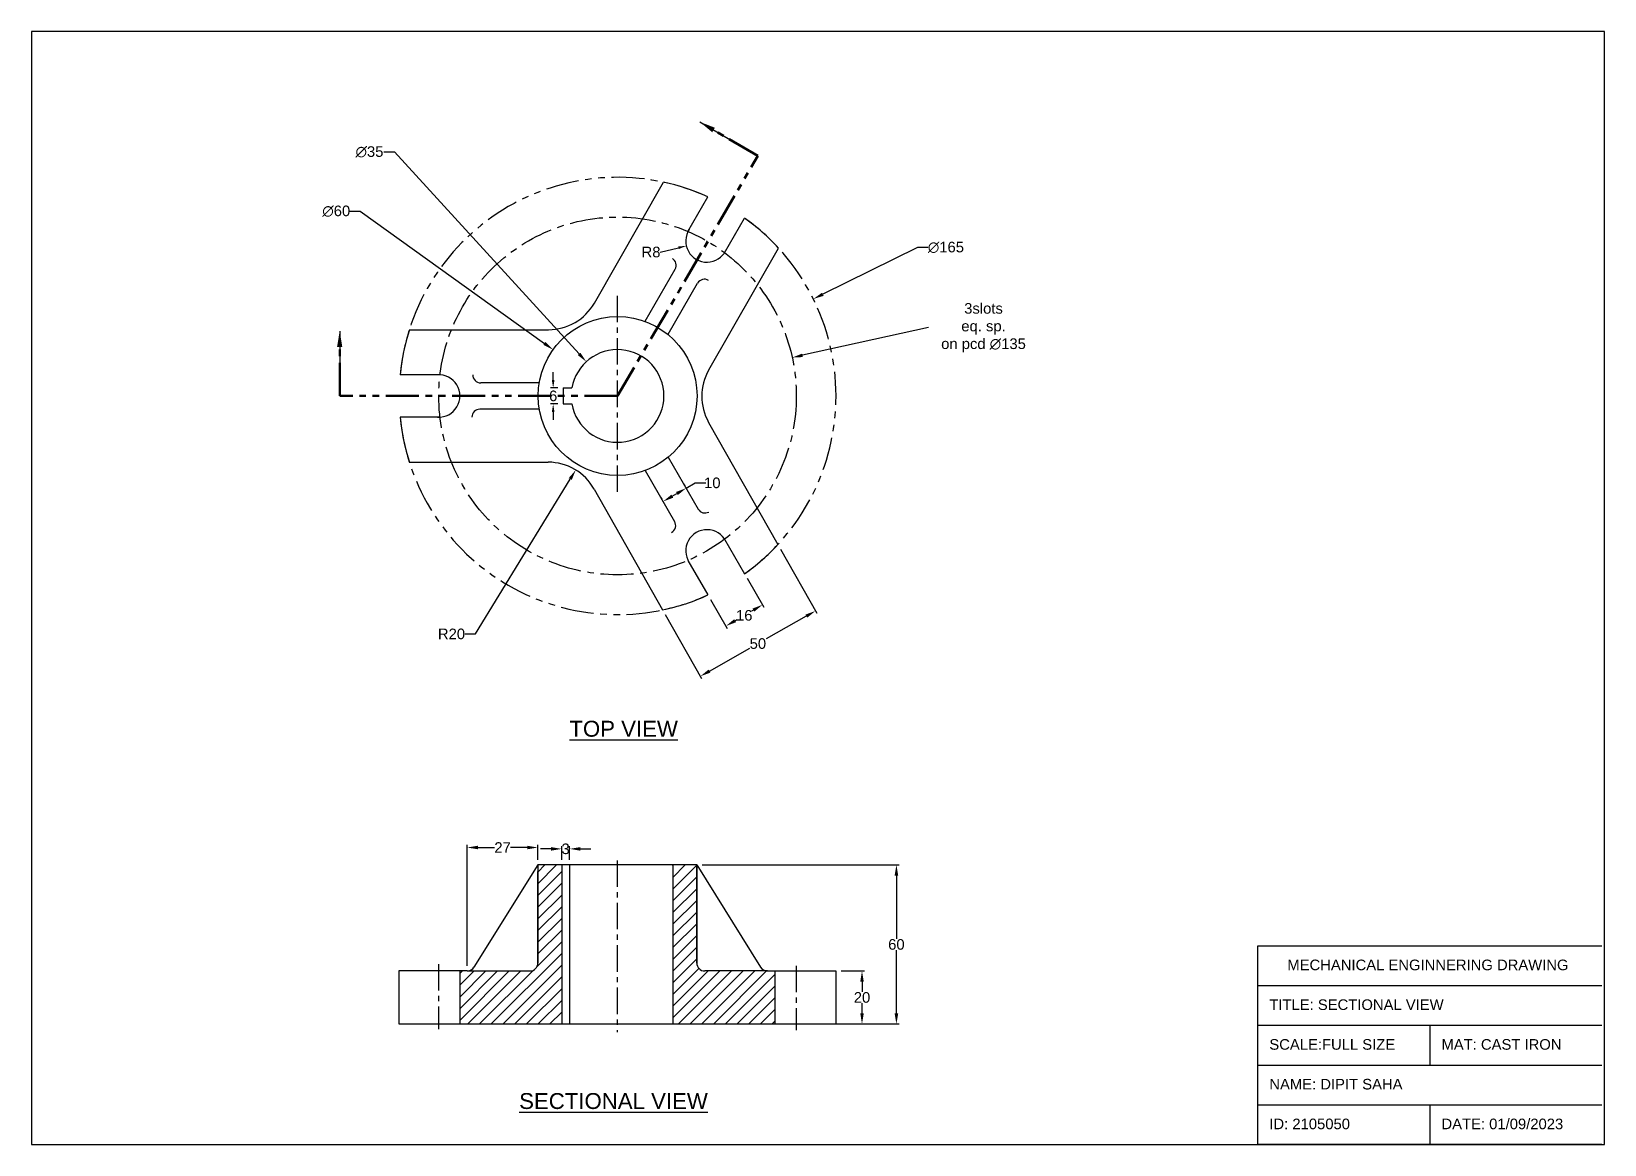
# Model space of a CAD drawing. Header units: inches. Extents: x 0 to 594, y 0 to 420.
import ezdxf

# ---------------------------------------------------------------- set-up
doc = ezdxf.new("R2010")
doc.units = ezdxf.units.IN
doc.header["$MEASUREMENT"] = 0
doc.linetypes.add('CENTER', pattern=[2, 1.25, -0.25, 0.25, -0.25])
doc.linetypes.add('PHANTOM', pattern=[2.5, 1.25, -0.25, 0.25, -0.25, 0.25, -0.25])
doc.styles.get("Standard").update_dxf_attribs({"font": 'arial.ttf'})
doc.dimstyles.get("Standard").update_dxf_attribs({"dimtxt": 0.18, "dimasz": 0.18, "dimexe": 0.18, "dimexo": 0.0625, "dimgap": 0.09, "dimtad": 0, "dimtih": 1, "dimtoh": 1, "dimdec": 4, "dimzin": 0, "dimdsep": 46, "dimtxsty": 'Standard', "dimcen": 0.09, "dimadec": 0, "dimazin": 0, "dimtfac": 1, "dimtdec": 4, "dimtofl": 0, "dimtmove": 0, "dimatfit": 3, "dimfxl": 1, "dimtolj": 1, "dimtzin": 0, "dimarcsym": 0})

# ---------------------------------------------------------------- blocks, each defined once
blk = doc.blocks.new('*D2')
at = {"lineweight": -2}
for p, q in [((334.54, 338.52), (298.83, 320.84)), ((338.54, 338.52), (334.54, 338.52))]:
    blk.add_line(p, q, dxfattribs=at)
at = {"color": 4, "lineweight": -2}
for p, q in [((221.22, 282.47), (221.4, 282.47)), ((221.31, 282.38), (221.31, 282.56))]:
    blk.add_line(p, q, dxfattribs=at)
blk.add_solid([(298.54, 321.44), (299.13, 320.25), (295.25, 319.07)])
at = {"layer": 'Defpoints', "color": 0}
for p in [(295.25, 319.07), (147.37, 245.87)]:
    blk.add_point(p, dxfattribs=at)
at = {"lineweight": 25, "insert": (345.3, 338.52), "char_height": 4, "attachment_point": 5}
blk.add_mtext('\\A1;∅165', dxfattribs=at)
blk = doc.blocks.new('*D3')
at = {"lineweight": -2}
for p, q in [((133.05, 374.55), (137.05, 374.55)), ((137.05, 374.55), (206.8, 298.33))]:
    blk.add_line(p, q, dxfattribs=at)
at = {"color": 4, "lineweight": -2}
for p, q in [((221.22, 282.47), (221.4, 282.47)), ((221.31, 282.38), (221.31, 282.56))]:
    blk.add_line(p, q, dxfattribs=at)
blk.add_solid([(207.29, 298.78), (206.3, 297.88), (209.5, 295.38)])
at = {"layer": 'Defpoints', "color": 0}
for p in [(209.5, 295.38), (233.12, 269.56)]:
    blk.add_point(p, dxfattribs=at)
at = {"lineweight": 25, "insert": (127.63, 374.55), "char_height": 4, "attachment_point": 5}
blk.add_mtext('\\A1;∅35', dxfattribs=at)
blk = doc.blocks.new('*D4')
at = {"lineweight": -2}
for p, q in [((120.17, 352.17), (124.17, 352.17)), ((124.17, 352.17), (193.68, 302.29))]:
    blk.add_line(p, q, dxfattribs=at)
at = {"color": 4, "lineweight": -2}
for p, q in [((221.22, 282.47), (221.4, 282.47)), ((221.31, 282.38), (221.31, 282.56))]:
    blk.add_line(p, q, dxfattribs=at)
blk.add_solid([(194.07, 302.83), (193.3, 301.75), (196.93, 299.96)])
at = {"layer": 'Defpoints', "color": 0}
for p in [(196.93, 299.96), (245.68, 264.98)]:
    blk.add_point(p, dxfattribs=at)
at = {"lineweight": 25, "insert": (115.08, 352.17), "char_height": 4, "attachment_point": 5}
blk.add_mtext('\\A1;∅60', dxfattribs=at)
blk = doc.blocks.new('*D5')
at = {"lineweight": -2}
for p, q in [((167.7, 192.65), (203.44, 251.12)), ((163.7, 192.65), (167.7, 192.65))]:
    blk.add_line(p, q, dxfattribs=at)
blk.add_solid([(202.87, 251.47), (204.01, 250.77), (205.53, 254.53)])
at = {"layer": 'Defpoints', "color": 0}
for p in [(205.53, 254.53), (195.09, 237.47)]:
    blk.add_point(p, dxfattribs=at)
at = {"lineweight": 25, "insert": (158.61, 192.65), "char_height": 4, "attachment_point": 5}
blk.add_mtext('\\A1;R20', dxfattribs=at)
blk = doc.blocks.new('*D6')
at = {"lineweight": -2}
blk.add_line((338.74, 308.24), (291.15, 297.8), dxfattribs=at)
at = {"color": 4, "lineweight": -2}
for p, q in [((221.22, 282.47), (221.4, 282.47)), ((221.31, 282.38), (221.31, 282.56))]:
    blk.add_line(p, q, dxfattribs=at)
blk.add_solid([(291, 298.45), (291.29, 297.15), (287.24, 296.94)])
at = {"layer": 'Defpoints', "color": 0}
for p in [(287.24, 296.94), (155.38, 268)]:
    blk.add_point(p, dxfattribs=at)
at = {"lineweight": 25, "insert": (359.5, 308.24), "char_height": 4, "attachment_point": 5}
blk.add_mtext('\\A1;3slots\\Peq. sp.\\Pon pcd ∅135', dxfattribs=at)
blk = doc.blocks.new('*D7')
at = {"lineweight": -2}
for p, q in [((247.19, 247.65), (250.66, 249.65)), ((250.66, 249.65), (254.66, 249.65)), ((241.99, 244.65), (243.73, 245.65))]:
    blk.add_line(p, q, dxfattribs=at)
at = {"color": 0, "lineweight": -2}
for p, q in [((237.56, 244.32), (238.02, 243.52)), ((246.23, 249.32), (246.69, 248.52))]:
    blk.add_line(p, q, dxfattribs=at)
for points in [[(241.66, 245.23), (242.32, 244.07), (238.52, 242.65)], [(243.39, 246.23), (244.06, 245.07), (247.19, 247.65)]]:
    blk.add_solid(points)
at = {"layer": 'Defpoints', "color": 0}
for p in [(247.19, 247.65), (247.23, 247.59), (238.56, 242.59)]:
    blk.add_point(p, dxfattribs=at)
at = {"lineweight": 25, "insert": (257.08, 249.65), "char_height": 4, "attachment_point": 5}
blk.add_mtext('\\A1;10', dxfattribs=at)
blk = doc.blocks.new('*D8')
at = {"lineweight": -2}
for p, q in [((305.72, 65.48), (314.62, 65.48)), ((313.62, 61.48), (313.62, 57.57)), ((313.62, 49.48), (313.62, 53.39)), ((305.72, 45.48), (314.62, 45.48))]:
    blk.add_line(p, q, dxfattribs=at)
for points in [[(312.96, 61.48), (314.29, 61.48), (313.62, 65.48)], [(312.96, 49.48), (314.29, 49.48), (313.62, 45.48)]]:
    blk.add_solid(points)
at = {"layer": 'Defpoints', "color": 0}
for p in [(303.72, 65.48), (303.72, 45.48), (313.62, 45.48)]:
    blk.add_point(p, dxfattribs=at)
at = {"insert": (313.62, 55.48), "char_height": 4, "attachment_point": 5}
blk.add_mtext('\\A1;20', dxfattribs=at)
blk = doc.blocks.new('*D9')
at = {"lineweight": -2}
for p, q in [((253.21, 105.48), (327.61, 105.48)), ((326.61, 101.48), (326.61, 77.57)), ((326.61, 49.48), (326.61, 73.39)), ((282.72, 45.48), (327.61, 45.48))]:
    blk.add_line(p, q, dxfattribs=at)
for points in [[(325.94, 101.48), (327.28, 101.48), (326.61, 105.48)], [(325.94, 49.48), (327.28, 49.48), (326.61, 45.48)]]:
    blk.add_solid(points)
at = {"layer": 'Defpoints', "color": 0}
for p in [(251.21, 105.48), (280.72, 45.48), (326.61, 45.48)]:
    blk.add_point(p, dxfattribs=at)
at = {"insert": (326.61, 75.48), "char_height": 4, "attachment_point": 5}
blk.add_mtext('\\A1;60', dxfattribs=at)
blk = doc.blocks.new('*D10')
at = {"lineweight": -2}
for p, q in [((164.56, 67.48), (164.56, 113.07)), ((191.22, 107.48), (191.22, 113.07)), ((168.56, 112.07), (174.9, 112.07)), ((187.22, 112.07), (180.88, 112.07))]:
    blk.add_line(p, q, dxfattribs=at)
for points in [[(168.56, 112.74), (168.56, 111.41), (164.56, 112.07)], [(187.22, 112.74), (187.22, 111.41), (191.22, 112.07)]]:
    blk.add_solid(points)
at = {"layer": 'Defpoints', "color": 0}
for p in [(191.22, 112.07), (191.22, 105.48), (164.56, 65.48)]:
    blk.add_point(p, dxfattribs=at)
at = {"insert": (177.89, 112.07), "char_height": 4, "attachment_point": 5}
blk.add_mtext('\\A1;27', dxfattribs=at)
blk = doc.blocks.new('*D11')
at = {"lineweight": -2}
for p, q in [((196.22, 111.55), (192.22, 111.55)), ((200.22, 107.48), (200.22, 112.55)), ((203.22, 107.48), (203.22, 112.55)), ((207.22, 111.55), (211.22, 111.55))]:
    blk.add_line(p, q, dxfattribs=at)
for points in [[(196.22, 112.22), (196.22, 110.88), (200.22, 111.55)], [(207.22, 112.22), (207.22, 110.88), (203.22, 111.55)]]:
    blk.add_solid(points)
at = {"layer": 'Defpoints', "color": 0}
for p in [(203.22, 111.55), (200.22, 105.48), (203.22, 105.48)]:
    blk.add_point(p, dxfattribs=at)
at = {"insert": (201.72, 111.55), "char_height": 4, "attachment_point": 5}
blk.add_mtext('\\A1;3', dxfattribs=at)
blk = doc.blocks.new('*D12')
at = {"lineweight": -2}
for p, q in [((270.29, 213.65), (276.58, 202.8)), ((256.44, 205.63), (262.73, 194.78)), ((265.69, 197.65), (266.39, 198.06)), ((272.61, 201.66), (271.91, 201.25))]:
    blk.add_line(p, q, dxfattribs=at)
for points in [[(272.28, 202.24), (272.95, 201.08), (276.07, 203.67)], [(265.36, 198.23), (266.02, 197.07), (262.23, 195.65)]]:
    blk.add_solid(points)
at = {"layer": 'Defpoints', "color": 0}
for p in [(269.29, 215.38), (255.44, 207.36), (276.07, 203.67)]:
    blk.add_point(p, dxfattribs=at)
at = {"insert": (269.15, 199.66), "char_height": 4, "attachment_point": 5}
blk.add_mtext('\\A1;16', dxfattribs=at)
blk = doc.blocks.new('*D13')
at = {"lineweight": -2}
for p, q in [((282.82, 224.67), (296.54, 200.47)), ((239.33, 200.01), (253.05, 175.81)), ((292.57, 199.37), (277.39, 190.76)), ((256.03, 178.65), (271.21, 187.26))]:
    blk.add_line(p, q, dxfattribs=at)
for points in [[(292.24, 199.95), (292.9, 198.79), (296.05, 201.34)], [(255.71, 179.23), (256.36, 178.07), (252.56, 176.68)]]:
    blk.add_solid(points)
at = {"layer": 'Defpoints', "color": 0}
for p in [(281.84, 226.41), (238.34, 201.75), (296.05, 201.34)]:
    blk.add_point(p, dxfattribs=at)
at = {"insert": (274.3, 189.01), "char_height": 4, "attachment_point": 5}
blk.add_mtext('\\A1;50', dxfattribs=at)
blk = doc.blocks.new('*D14')
at = {"lineweight": -2}
for p, q in [((197, 288.47), (197, 291.47)), ((198.81, 285.47), (196, 285.47)), ((198.81, 279.47), (196, 279.47)), ((197, 276.47), (197, 273.47))]:
    blk.add_line(p, q, dxfattribs=at)
for points in [[(196.5, 288.47), (197.5, 288.47), (197, 285.47)], [(196.5, 276.47), (197.5, 276.47), (197, 279.47)]]:
    blk.add_solid(points)
at = {"layer": 'Defpoints', "color": 0}
for p in [(200.81, 285.47), (197, 279.47), (200.81, 279.47)]:
    blk.add_point(p, dxfattribs=at)
at = {"insert": (197, 282.47), "char_height": 4, "attachment_point": 5}
blk.add_mtext('\\A1;6', dxfattribs=at)
blk = doc.blocks.new('*D15')
at = {"lineweight": -2}
for p, q in [((254.97, 340.93), (255.15, 340.93)), ((255.06, 340.84), (255.06, 341.02)), ((237.37, 336.76), (244.35, 338.4))]:
    blk.add_line(p, q, dxfattribs=at)
blk.add_solid([(244.24, 338.89), (244.47, 337.92), (247.27, 339.09)])
at = {"layer": 'Defpoints', "color": 0}
for p in [(247.27, 339.09), (255.06, 340.93)]:
    blk.add_point(p, dxfattribs=at)
at = {"insert": (233.95, 336.76), "char_height": 4, "attachment_point": 5}
blk.add_mtext('\\A1;R8', dxfattribs=at)

msp = doc.modelspace()

# ---------------------------------------------------------------- hatches: boundary and pattern name
h = msp.add_hatch()
h.set_pattern_fill('ANSI31', color=256, scale=25, style=0)
h.paths.add_polyline_path([(200.22, 105.48), (191.22, 105.48), (191.22, 68.48, -0.414214), (188.22, 65.48), (166.22, 65.48), (161.72, 65.48), (161.72, 45.48), (200.22, 45.48)])
h.paths.add_polyline_path([(280.72, 65.48), (276.22, 65.48), (254.21, 65.48, -0.414214), (251.21, 68.48), (251.21, 105.48), (242.22, 105.48), (242.22, 45.48), (280.72, 45.48)])

# ---------------------------------------------------------------- linework, layer by layer
for p, q in [((212.58, 317.53), (238.68, 363.12)), ((247.91, 344.51), (255.43, 357.58)), ((261.74, 336.52), (269.29, 349.58)), ((255.74, 292.3), (282.07, 338.28)), ((231.79, 310.75), (243.06, 330.31)), ((240.47, 305.75), (251.54, 325)), ((142.69, 307.47), (195.22, 307.47)), ((153.34, 290.46), (139.2, 290.46)), ((191.85, 287.48), (169.65, 287.42)), ((200.81, 285.47), (200.81, 279.47)), ((200.81, 285.47), (204.07, 285.47)), ((200.81, 279.47), (204.07, 279.47)), ((154.28, 274.48), (139.2, 274.46)), ((191.88, 277.46), (169.3, 277.42)), ((255.7, 272.5), (281.84, 226.41)), ((142.69, 257.47), (195.09, 257.47)), ((240.44, 259.36), (251.72, 239.8)), ((231.77, 254.35), (242.87, 235.12)), ((212.49, 247.34), (238.34, 201.75)), ((261.74, 228.42), (269.3, 215.36)), ((247.91, 220.43), (255.44, 207.36)), ((191.22, 105.48), (167.1, 66.89)), ((191.22, 105.48), (191.22, 68.48)), ((251.21, 105.48), (191.22, 105.48)), ((191.22, 68.48), (191.22, 103.03)), ((200.22, 105.48), (200.22, 45.48)), ((200.22, 105.48), (200.22, 45.48)), ((203.22, 105.48), (203.22, 45.48)), ((203.22, 105.48), (203.22, 45.48)), ((242.22, 105.48), (242.22, 45.48)), ((242.22, 103.03), (242.22, 45.48)), ((251.21, 68.48), (251.21, 105.48)), ((251.21, 105.48), (275.34, 66.89)), ((251.21, 105.48), (251.21, 68.48)), ((463.02, 0), (463.02, 75)), ((463.02, 75), (593.02, 75)), ((164.56, 65.48), (138.72, 65.48)), ((138.72, 65.48), (138.72, 45.48)), ((161.72, 65.48), (161.72, 45.48)), ((164.56, 65.48), (188.22, 65.48)), ((277.88, 65.48), (254.21, 65.48)), ((277.88, 65.48), (303.72, 65.48)), ((280.72, 65.48), (280.72, 45.48)), ((303.72, 65.48), (303.72, 45.48)), ((463.02, 60), (593.02, 60)), ((138.72, 45.48), (303.72, 45.48)), ((463.02, 45), (593.02, 45)), ((463.02, 45), (593.02, 45)), ((463.02, 45), (528.02, 45)), ((528.02, 45), (528.02, 30)), ((463.02, 30), (593.02, 30)), ((463.02, 15), (593.02, 15)), ((463.02, 15), (463.02, 15)), ((463.02, 15), (528.02, 15)), ((528.02, 15), (528.02, 0)), ((593.02, 0), (463.02, 0))]:
    msp.add_line(p, q)
at = {"linetype": 'CENTER', "ltscale": 8}
for p, q in [((221.31, 246.28), (221.31, 320.78)), ((221.22, 107.21), (221.22, 42.35)), ((153.72, 68.06), (153.72, 43.56)), ((288.72, 67.47), (288.72, 43.2))]:
    msp.add_line(p, q, dxfattribs=at)
msp.add_lwpolyline([(0, 0), (594, 0), (594, 420), (0, 420)], close=True)
at = {"linetype": 'PHANTOM', "lineweight": 50, "ltscale": 10}
for points in [[(221.31, 282.47), (274.27, 373.04), (255.75, 383.87)], [(221.31, 282.47), (116.39, 282.47), (116.39, 303.92)]]:
    msp.add_lwpolyline(points, dxfattribs=at)
at = {"linetype": 'CENTER', "ltscale": 10}
msp.add_circle((221.31, 282.47), 67.5, dxfattribs=at)
msp.add_circle((221.31, 282.47), 30)
at = {"linetype": 'PHANTOM', "ltscale": 10}
for start, end in [(65.56926, 174.43933), (305.56926, 54.43933), (185.56926, 294.43933)]:
    msp.add_arc((221.31, 282.47), 82.5, start, end, dxfattribs=at)
at = {"color": 7}
msp.add_arc((221.31, 282.47), 82.5, 65.56926, 77.84862, dxfattribs=at)
for centre, radius, start, end in [((255.06, 340.93), 8, 146.7592, 333.33433), ((221.31, 282.47), 82.5, 42.56921, 54.43933), ((240.45, 331.81), 3, 330.09716, 58.7604), ((254.14, 323.51), 3, 58.7604, 150.09716), ((195.22, 327.47), 20, 270, 330.20892), ((221.31, 282.47), 82.5, 162.3603, 174.43933), ((221.31, 282.47), 17.5, 189.87089, 170.12911), ((273.1, 282.36), 20, 150.20892, 209.55313), ((153.81, 282.47), 8, 266.7592, 93.33433), ((169.64, 290.42), 3, 178.80177, 270.13853), ((221.31, 282.47), 82.5, 185.56926, 197.6397), ((169.31, 274.42), 3, 90.13853, 178.80177), ((195.09, 237.47), 20, 29.55313, 90), ((254.32, 241.3), 3, 210, 298.66324), ((240.27, 233.62), 3, 298.66324, 30), ((255.06, 224.01), 8, 26.7592, 213.33433), ((221.31, 282.47), 82.5, 305.56926, 317.19283), ((221.31, 282.47), 82.5, 281.91343, 294.43933), ((164.56, 68.48), 3, 270, 327.98916), ((188.22, 68.48), 3, 270, 0), ((254.21, 68.48), 3, 180, 270), ((277.88, 68.48), 3, 212.01084, 270)]:
    msp.add_arc(centre, radius, start, end)

# ---------------------------------------------------------------- texts
for s, insert, char_height, width, attachment_point in [('{\\fArial|b0|i0|c0|p34;\\LTOP VIEW}', (203.12, 159.89), 6, 112.2532, 1), ('{\\fArial|b0|i0|c0|p34;MECHANICAL ENGINNERING DRAWING}', (527.31, 69.77), 4, 119.7604, 2), ('{\\fArial|b0|i0|c0|p34;TITLE: SECTIONAL VIEW}', (467.43, 54.77), 4, 119.7604, 1), ('{\\fArial|b0|i0|c0|p34;SCALE:FULL SIZE}', (467.43, 39.77), 4, 60.5857, 1), ('{\\fArial|b0|i0|c0|p34;MAT: CAST IRON}', (532.43, 39.77), 4, 60.5857, 1), ('{\\fArial|b0|i0|c0|p34;NAME: DIPIT SAHA}', (467.43, 24.77), 4, 119.7604, 1), ('{\\fArial|b0|i0|c0|p34;\\LSECTIONAL VIEW}', (184.15, 19.41), 6, 112.2532, 1), ('{\\fArial|b0|i0|c0|p34;ID: 2105050}', (467.43, 9.77), 4, 60.5857, 1), ('{\\fArial|b0|i0|c0|p34;DATE: 01/09/2023}', (532.43, 9.77), 4, 60.5857, 1)]:
    msp.add_mtext(s, dxfattribs=dict(insert=insert, char_height=char_height, width=width, attachment_point=attachment_point))

# ---------------------------------------------------------------- dimensions: what is measured, and where the dimension line sits
at = {"lineweight": 25}
for p1, p2, picture, middle in [((233.12, 269.56), (209.5, 295.38), '*D3', (127.63, 374.55)), ((245.68, 264.98), (196.93, 299.96), '*D4', (115.08, 352.17)), ((147.37, 245.87), (295.25, 319.07), '*D2', (345.3, 338.52))]:
    dim = msp.add_diameter_dim_2p(p1=p1, p2=p2, dimstyle='Standard', override={"dimtxt": 4, "dimasz": 4, "dimexe": 1, "dimexo": 0, "dimdec": 0, "dimclrd": 256, "dimclre": 4, "dimclrt": 256, "dimtdec": 0}, dxfattribs=at)
    dim.commit()
    dim.dimension.update_dxf_attribs({"geometry": picture, "text_midpoint": middle, "dimtype": 163})
dim = msp.add_radius_dim(center=(255.06, 340.93), mpoint=(247.27, 339.09), dimstyle='Standard', override={"dimtxt": 4, "dimasz": 3, "dimexe": 1, "dimexo": 2, "dimdec": 0, "dimclrd": 256, "dimclre": 256, "dimclrt": 256, "dimtdec": 0})
dim.commit()
dim.dimension.update_dxf_attribs({"geometry": '*D15', "text_midpoint": (237.37, 336.76), "dimtype": 164})
dim = msp.add_diameter_dim_2p(p1=(155.38, 268), p2=(287.24, 296.94), text='3slots\\Peq. sp.\\Pon pcd <>', dimstyle='Standard', override={"dimtxt": 4, "dimasz": 4, "dimexe": 1, "dimexo": 2, "dimdec": 0, "dimclrd": 256, "dimclre": 4, "dimclrt": 256, "dimtdec": 0}, dxfattribs=at)
dim.commit()
dim.dimension.update_dxf_attribs({"geometry": '*D6', "text_midpoint": (338.74, 308.24), "dimtype": 163})
for base, p1, p2, override, picture, middle in [((197, 279.47), (200.81, 285.47), (200.81, 279.47), {"dimtxt": 4, "dimasz": 3, "dimexe": 1, "dimexo": 2, "dimdec": 0, "dimclrd": 256, "dimclre": 256, "dimclrt": 256, "dimtdec": 0}, '*D14', (197, 282.47)), ((326.61, 45.48), (251.21, 105.48), (280.72, 45.48), {"dimtxt": 4, "dimasz": 4, "dimexe": 1, "dimexo": 2, "dimdec": 0, "dimclrd": 256, "dimclre": 256, "dimclrt": 256, "dimtdec": 0}, '*D9', (326.61, 75.48)), ((313.62, 45.48), (303.72, 65.48), (303.72, 45.48), {"dimtxt": 4, "dimasz": 4, "dimexe": 1, "dimexo": 2, "dimdec": 0, "dimclrd": 256, "dimclre": 256, "dimclrt": 256, "dimtdec": 0}, '*D8', (313.62, 55.48))]:
    dim = msp.add_linear_dim(base=base, p1=p1, p2=p2, angle=90, dimstyle='Standard', override=override)
    dim.commit()
    dim.dimension.update_dxf_attribs({"geometry": picture, "text_midpoint": middle})
dim = msp.add_radius_dim(center=(195.09, 237.47), mpoint=(205.53, 254.53), dimstyle='Standard', override={"dimtxt": 4, "dimasz": 4, "dimexe": 1, "dimexo": 0, "dimdec": 0, "dimclrd": 256, "dimclre": 4, "dimclrt": 256, "dimtdec": 0, "dimtmove": 1}, dxfattribs=at)
dim.commit()
dim.dimension.update_dxf_attribs({"geometry": '*D5', "text_midpoint": (167.7, 192.65), "dimtype": 164})
dim = msp.add_aligned_dim(p1=(238.56, 242.59), p2=(247.23, 247.59), distance=0.07, dimstyle='Standard', override={"dimtxt": 4, "dimasz": 4, "dimexe": 1, "dimexo": 2, "dimdec": 0, "dimclrd": 256, "dimclre": 0, "dimclrt": 256, "dimtdec": 0}, dxfattribs=at)
dim.commit()
dim.dimension.update_dxf_attribs({"geometry": '*D7', "text_midpoint": (257.08, 249.65)})
for p1, p2, distance, picture, middle in [((238.34, 201.75), (281.84, 226.41), -28.82, '*D13', (274.3, 189.01)), ((255.44, 207.36), (269.29, 215.38), -13.54, '*D12', (269.15, 199.66))]:
    dim = msp.add_aligned_dim(p1=p1, p2=p2, distance=distance, dimstyle='Standard', override={"dimtxt": 4, "dimasz": 4, "dimexe": 1, "dimexo": 2, "dimdec": 0, "dimclrd": 256, "dimclre": 256, "dimclrt": 256, "dimtdec": 0})
    dim.commit()
    dim.dimension.update_dxf_attribs({"geometry": picture, "text_midpoint": middle})
for base, p1, p2, picture, middle in [((191.22, 112.07), (164.56, 65.48), (191.22, 105.48), '*D10', (177.89, 112.07)), ((203.22, 111.55), (200.22, 105.48), (203.22, 105.48), '*D11', (201.72, 111.55))]:
    dim = msp.add_linear_dim(base=base, p1=p1, p2=p2, dimstyle='Standard', override={"dimtxt": 4, "dimasz": 4, "dimexe": 1, "dimexo": 2, "dimdec": 0, "dimclrd": 256, "dimclre": 256, "dimclrt": 256, "dimtdec": 0})
    dim.commit()
    dim.dimension.update_dxf_attribs({"geometry": picture, "text_midpoint": middle})

# ---------------------------------------------------------------- leaders
at = {"lineweight": 50}
for points in [[(252.38, 385.87), (263.77, 379.19)], [(116.38, 306.96), (116.39, 294.15)]]:
    msp.add_leader(points, dimstyle='Standard', override={"dimtxt": 3, "dimasz": 6, "dimexe": 1, "dimexo": 0, "dimdec": 0, "dimclrd": 0, "dimclre": 4, "dimclrt": 4, "dimtdec": 0}, dxfattribs=at)

doc.saveas('drawing.dxf')
